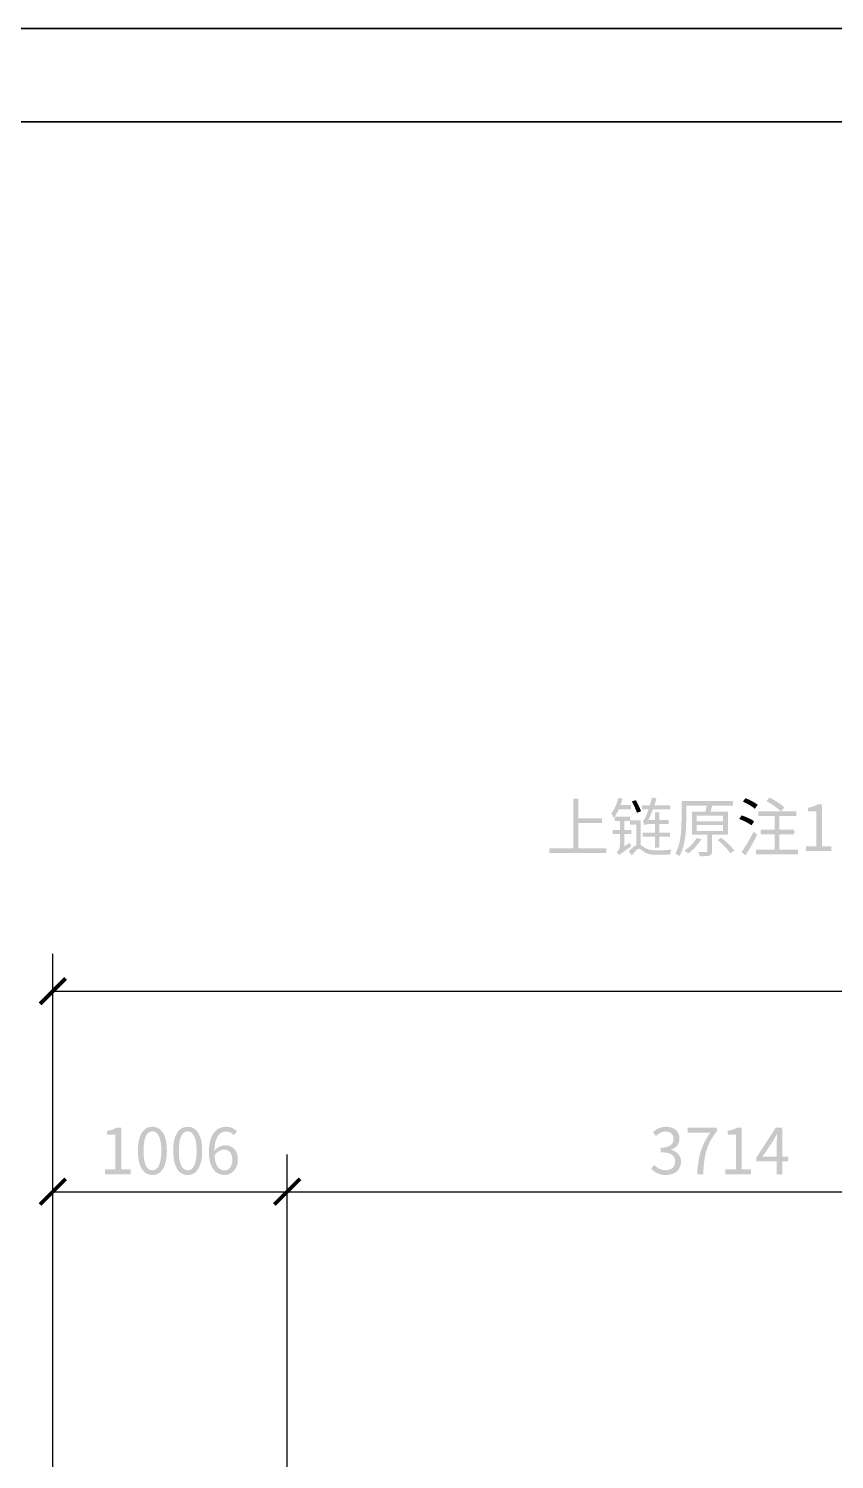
# Model space of a CAD drawing. Header units: millimetres. Extents: x -4600 to 229000, y -4300 to 19460.
# Drawn here: x -1110 to 2348, y 13322 to 19460 of the extents above; entities that cross this region are included whole.
import ezdxf

# ---------------------------------------------------------------- set-up
doc = ezdxf.new("R2010")
doc.units = ezdxf.units.MM
doc.header["$LTSCALE"] = 100
for name, color, linetype, lineweight in [('A-DIMS', 7, 'Continuous', 13), ('A-NOTE', 7, 'Continuous', 18), ('A-SHEET', 7, 'Continuous', 35)]:
    doc.layers.add(name, color=color, linetype=linetype, lineweight=lineweight)

# ---------------------------------------------------------------- blocks, each defined once
blk = doc.blocks.new('_ARCHTICK')
at = {"color": 0, "linetype": 'BYBLOCK', "const_width": 0.15}
blk.add_lwpolyline([(-0.5, -0.5), (0.5, 0.5)], dxfattribs=at)
blk = doc.blocks.new('*D1')
at = {"layer": 'A-DIMS'}
h = blk.add_hatch(color=256, dxfattribs=at)
edge = h.paths.add_edge_path()
edge.add_line((-781.9, 12745.1), (-672.2, 12745.1))
edge.add_line((-672.2, 12745.1), (-672.2, 12765.8))
edge.add_line((-672.2, 12765.8), (-712.3, 12765.8))
edge.add_line((-712.3, 12765.8), (-712.3, 12945.1))
edge.add_line((-712.3, 12945.1), (-731.4, 12945.1))
edge.add_spline(control_points=[(-731.4, 12945.1), (-742.3, 12938.8), (-755.1, 12934.2), (-772.8, 12930.9)], knot_values=[0, 0, 0, 0, 1, 1, 1, 1], degree=3, periodic=0)
edge.add_line((-772.8, 12930.9), (-772.8, 12915.1))
edge.add_line((-772.8, 12915.1), (-737.1, 12915.1))
edge.add_line((-737.1, 12915.1), (-737.1, 12765.8))
edge.add_line((-737.1, 12765.8), (-781.9, 12765.8))
edge.add_line((-781.9, 12765.8), (-781.9, 12745.1))
h = blk.add_hatch(color=256, dxfattribs=at)
edge = h.paths.add_edge_path()
edge.add_spline(control_points=[(-578.6, 12741.6), (-540.7, 12741.6), (-516.4, 12775.9), (-516.4, 12845.8), (-516.4, 12915.1), (-540.7, 12948.6), (-578.6, 12948.6), (-616.8, 12948.6), (-640.8, 12915.1), (-640.8, 12845.8), (-640.8, 12775.9), (-616.8, 12741.6), (-578.6, 12741.6)], knot_values=[0, 0, 0, 0, 1, 1, 1, 2, 2, 2, 3, 3, 3, 4, 4, 4, 4], degree=3, periodic=0)
edge = h.paths.add_edge_path(flags=0)
edge.add_spline(control_points=[(-578.6, 12761.7), (-601.2, 12761.7), (-616.8, 12787.1), (-616.8, 12845.8), (-616.8, 12904.2), (-601.2, 12929), (-578.6, 12929), (-555.9, 12929), (-540.4, 12904.2), (-540.4, 12845.8), (-540.4, 12787.1), (-555.9, 12761.7), (-578.6, 12761.7)], knot_values=[0, 0, 0, 0, 1, 1, 1, 2, 2, 2, 3, 3, 3, 4, 4, 4, 4], degree=3, periodic=0)
h = blk.add_hatch(color=256, dxfattribs=at)
edge = h.paths.add_edge_path()
edge.add_spline(control_points=[(-427.1, 12741.6), (-389.2, 12741.6), (-364.9, 12775.9), (-364.9, 12845.8), (-364.9, 12915.1), (-389.2, 12948.6), (-427.1, 12948.6), (-465.3, 12948.6), (-489.4, 12915.1), (-489.4, 12845.8), (-489.4, 12775.9), (-465.3, 12741.6), (-427.1, 12741.6)], knot_values=[0, 0, 0, 0, 1, 1, 1, 2, 2, 2, 3, 3, 3, 4, 4, 4, 4], degree=3, periodic=0)
edge = h.paths.add_edge_path(flags=0)
edge.add_spline(control_points=[(-427.1, 12761.7), (-449.8, 12761.7), (-465.3, 12787.1), (-465.3, 12845.8), (-465.3, 12904.2), (-449.8, 12929), (-427.1, 12929), (-404.5, 12929), (-388.9, 12904.2), (-388.9, 12845.8), (-388.9, 12787.1), (-404.5, 12761.7), (-427.1, 12761.7)], knot_values=[0, 0, 0, 0, 1, 1, 1, 2, 2, 2, 3, 3, 3, 4, 4, 4, 4], degree=3, periodic=0)
h = blk.add_hatch(color=256, dxfattribs=at)
edge = h.paths.add_edge_path()
edge.add_spline(control_points=[(-269.4, 12741.6), (-238.3, 12741.6), (-211.9, 12767.7), (-211.9, 12806.5), (-211.9, 12848.5), (-233.7, 12869.2), (-267.5, 12869.2), (-283.1, 12869.2), (-300.5, 12860.2), (-312.8, 12845.2)], knot_values=[0, 0, 0, 0, 1, 1, 1, 2, 2, 2, 3, 3, 3, 3], degree=3, periodic=0)
edge.add_spline(control_points=[(-312.8, 12845.2), (-311.7, 12907.2), (-289.1, 12928.2), (-261.3, 12928.2), (-249.2, 12928.2), (-237.2, 12922.2), (-229.6, 12912.9)], knot_values=[0, 0, 0, 0, 1, 1, 1, 2, 2, 2, 2], degree=3, periodic=0)
edge.add_line((-229.6, 12912.9), (-215.4, 12928.2))
edge.add_spline(control_points=[(-215.4, 12928.2), (-226.6, 12940.2), (-241.6, 12948.6), (-262.3, 12948.6), (-301.1, 12948.6), (-336.3, 12918.9), (-336.3, 12840.6), (-336.3, 12774.6), (-307.6, 12741.6), (-269.4, 12741.6)], knot_values=[0, 0, 0, 0, 1, 1, 1, 2, 2, 2, 3, 3, 3, 3], degree=3, periodic=0)
edge = h.paths.add_edge_path(flags=0)
edge.add_spline(control_points=[(-312.3, 12825.3), (-299.2, 12843.9), (-283.9, 12850.7), (-271.6, 12850.7), (-247.3, 12850.7), (-235.6, 12833.5), (-235.6, 12806.5), (-235.6, 12779.2), (-250.3, 12761.2), (-269.4, 12761.2), (-294.5, 12761.2), (-309.5, 12783.8), (-312.3, 12825.3)], knot_values=[0, 0, 0, 0, 1, 1, 1, 2, 2, 2, 3, 3, 3, 4, 4, 4, 4], degree=3, periodic=0)
for p, q in [((-1006, 9750), (-1006, 12830.1)), ((0, 9750), (0, 12830.1)), ((-1006, 12670.1), (0, 12670.1))]:
    blk.add_line(p, q)
at = {"layer": 'Defpoints'}
for p in [(-1006, 12670.1), (-1006, 9630), (0, 9630)]:
    blk.add_point(p, dxfattribs=at)
at = {"layer": 'A-DIMS', "xscale": 110, "yscale": 110, "rotation": 180}
blk.add_blockref('_ARCHTICK', (-1006, 12670.1), dxfattribs=at)
at = {"layer": 'A-DIMS', "xscale": 110, "yscale": 110}
blk.add_blockref('_ARCHTICK', (0, 12670.1), dxfattribs=at)
blk = doc.blocks.new('*D2')
at = {"layer": 'A-DIMS'}
h = blk.add_hatch(color=256, dxfattribs=at)
edge = h.paths.add_edge_path()
edge.add_spline(control_points=[(1625.9, 12741.6), (1661.6, 12741.6), (1690.3, 12762.8), (1690.3, 12798.6), (1690.3, 12826.1), (1671.5, 12843.6), (1648, 12849.3)], knot_values=[0, 0, 0, 0, 1, 1, 1, 2, 2, 2, 2], degree=3, periodic=0)
edge.add_line((1648, 12849.3), (1648, 12850.7))
edge.add_spline(control_points=[(1648, 12850.7), (1669.3, 12858.1), (1683.5, 12874.4), (1683.5, 12898.7), (1683.5, 12930.4), (1658.9, 12948.6), (1625.1, 12948.6), (1602.2, 12948.6), (1584.4, 12938.5), (1569.4, 12924.9)], knot_values=[0, 0, 0, 0, 1, 1, 1, 2, 2, 2, 3, 3, 3, 3], degree=3, periodic=0)
edge.add_line((1569.4, 12924.9), (1582.8, 12909.1))
edge.add_spline(control_points=[(1582.8, 12909.1), (1594.2, 12920.5), (1608.2, 12928.5), (1624.3, 12928.5), (1645.3, 12928.5), (1658.1, 12915.9), (1658.1, 12896.8), (1658.1, 12875.2), (1644.2, 12858.6), (1602.7, 12858.6)], knot_values=[0, 0, 0, 0, 1, 1, 1, 2, 2, 2, 3, 3, 3, 3], degree=3, periodic=0)
edge.add_line((1602.7, 12858.6), (1602.7, 12839.5))
edge.add_spline(control_points=[(1602.7, 12839.5), (1649.1, 12839.5), (1664.9, 12823.7), (1664.9, 12799.4), (1664.9, 12776.5), (1648.3, 12762.3), (1624.3, 12762.3), (1601.6, 12762.3), (1586.6, 12773.2), (1574.9, 12785.2)], knot_values=[0, 0, 0, 0, 1, 1, 1, 2, 2, 2, 3, 3, 3, 3], degree=3, periodic=0)
edge.add_line((1574.9, 12785.2), (1562, 12769.1))
edge.add_spline(control_points=[(1562, 12769.1), (1575.1, 12754.6), (1594.8, 12741.6), (1625.9, 12741.6)], knot_values=[0, 0, 0, 0, 1, 1, 1, 1], degree=3, periodic=0)
h = blk.add_hatch(color=256, dxfattribs=at)
edge = h.paths.add_edge_path()
edge.add_line((1759.6, 12745.1), (1785.5, 12745.1))
edge.add_spline(control_points=[(1785.5, 12745.1), (1788.8, 12823.4), (1797.2, 12870.1), (1844.2, 12930.1)], knot_values=[0, 0, 0, 0, 1, 1, 1, 1], degree=3, periodic=0)
edge.add_line((1844.2, 12930.1), (1844.2, 12945.1))
edge.add_line((1844.2, 12945.1), (1718.9, 12945.1))
edge.add_line((1718.9, 12945.1), (1718.9, 12923.8))
edge.add_line((1718.9, 12923.8), (1816.1, 12923.8))
edge.add_spline(control_points=[(1816.1, 12923.8), (1776.8, 12869.2), (1763.1, 12821), (1759.6, 12745.1)], knot_values=[0, 0, 0, 0, 1, 1, 1, 1], degree=3, periodic=0)
h = blk.add_hatch(color=256, dxfattribs=at)
edge = h.paths.add_edge_path()
edge.add_line((1881, 12745.1), (1990.7, 12745.1))
edge.add_line((1990.7, 12745.1), (1990.7, 12765.8))
edge.add_line((1990.7, 12765.8), (1950.6, 12765.8))
edge.add_line((1950.6, 12765.8), (1950.6, 12945.1))
edge.add_line((1950.6, 12945.1), (1931.5, 12945.1))
edge.add_spline(control_points=[(1931.5, 12945.1), (1920.6, 12938.8), (1907.8, 12934.2), (1890, 12930.9)], knot_values=[0, 0, 0, 0, 1, 1, 1, 1], degree=3, periodic=0)
edge.add_line((1890, 12930.9), (1890, 12915.1))
edge.add_line((1890, 12915.1), (1925.8, 12915.1))
edge.add_line((1925.8, 12915.1), (1925.8, 12765.8))
edge.add_line((1925.8, 12765.8), (1881, 12765.8))
edge.add_line((1881, 12765.8), (1881, 12745.1))
h = blk.add_hatch(color=256, dxfattribs=at)
h.paths.add_polyline_path([(2101.2, 12745.1), (2124.7, 12745.1), (2124.7, 12800.2), (2151.4, 12800.2), (2151.4, 12820.1), (2124.7, 12820.1), (2124.7, 12945.1), (2097.1, 12945.1), (2013.9, 12816.6), (2013.9, 12800.2), (2101.2, 12800.2), (2101.2, 12745.1)])
edge = h.paths.add_edge_path(flags=0)
edge.add_line((2101.2, 12820.1), (2039.8, 12820.1))
edge.add_line((2039.8, 12820.1), (2085.4, 12888.3))
edge.add_spline(control_points=[(2085.4, 12888.3), (2091.1, 12898.2), (2096.6, 12908.3), (2101.5, 12917.8)], knot_values=[0, 0, 0, 0, 1, 1, 1, 1], degree=3, periodic=0)
edge.add_line((2101.5, 12917.8), (2102.6, 12917.8))
edge.add_spline(control_points=[(2102.6, 12917.8), (2102, 12907.7), (2101.2, 12891.3), (2101.2, 12881.5)], knot_values=[0, 0, 0, 0, 1, 1, 1, 1], degree=3, periodic=0)
edge.add_line((2101.2, 12881.5), (2101.2, 12820.1))
for p, q in [((0, 9750), (0, 12830.1)), ((3714, 9750), (3714, 12830.1)), ((0, 12670.1), (3714, 12670.1))]:
    blk.add_line(p, q)
at = {"layer": 'Defpoints'}
for p in [(0, 12670.1), (0, 9630), (3714, 9630)]:
    blk.add_point(p, dxfattribs=at)
at = {"layer": 'A-DIMS', "xscale": 110, "yscale": 110, "rotation": 180}
blk.add_blockref('_ARCHTICK', (0, 12670.1), dxfattribs=at)
at = {"layer": 'A-DIMS', "xscale": 110, "yscale": 110}
blk.add_blockref('_ARCHTICK', (3714, 12670.1), dxfattribs=at)
blk = doc.blocks.new('*D10')
for p, q in [((-1006, 11550), (-1006, 13690.4)), ((-1006, 13530.4), (14020, 13530.4))]:
    blk.add_line(p, q)
at = {"layer": 'Defpoints'}
blk.add_point((-1006, 13530.4), dxfattribs=at)
at = {"layer": 'A-DIMS', "xscale": 110, "yscale": 110, "rotation": 180}
blk.add_blockref('_ARCHTICK', (-1006, 13530.4), dxfattribs=at)
blk = doc.blocks.new('SOURCE_DIMENSIONS')
at = {"layer": 'A-NOTE'}
blk.add_hatch(color=256, dxfattribs=at).paths.add_polyline_path([(1227.3, 14356.5), (1227.3, 14143.1), (1124.7, 14143.1), (1124.7, 14122.6), (1370, 14122.6), (1370, 14143.1), (1248.9, 14143.1), (1248.9, 14251.7), (1351.2, 14251.7), (1351.2, 14272.2), (1248.9, 14272.2), (1248.9, 14356.5), (1227.3, 14356.5)])
h = blk.add_hatch(color=256, dxfattribs=at)
edge = h.paths.add_edge_path()
edge.add_spline(control_points=[(1421.3, 14360), (1415, 14334.4), (1404.4, 14309), (1391, 14292.1)], knot_values=[0, 0, 0, 0, 1, 1, 1, 1], degree=3, periodic=0)
edge.add_spline(control_points=[(1391, 14292.1), (1394.6, 14287.7), (1400, 14278.2), (1401.4, 14273.8)], knot_values=[0, 0, 0, 0, 1, 1, 1, 1], degree=3, periodic=0)
edge.add_spline(control_points=[(1401.4, 14273.8), (1409.6, 14284.2), (1417, 14297), (1423.2, 14311.2)], knot_values=[0, 0, 0, 0, 1, 1, 1, 1], degree=3, periodic=0)
edge.add_line((1423.2, 14311.2), (1475.6, 14311.2))
edge.add_line((1475.6, 14311.2), (1475.6, 14329.5))
edge.add_line((1475.6, 14329.5), (1430.6, 14329.5))
edge.add_spline(control_points=[(1430.6, 14329.5), (1433.9, 14337.9), (1436.6, 14346.7), (1438.8, 14355.4)], knot_values=[0, 0, 0, 0, 1, 1, 1, 1], degree=3, periodic=0)
edge.add_line((1438.8, 14355.4), (1421.3, 14360))
h = blk.add_hatch(color=256, dxfattribs=at)
edge = h.paths.add_edge_path()
edge.add_line((1516.8, 14263.4), (1471.8, 14263.4))
edge.add_line((1471.8, 14263.4), (1471.8, 14244.6))
edge.add_line((1471.8, 14244.6), (1498, 14244.6))
edge.add_line((1498, 14244.6), (1498, 14156.7))
edge.add_spline(control_points=[(1498, 14156.7), (1487.9, 14152.1), (1476.7, 14142.3), (1465.8, 14130.8)], knot_values=[0, 0, 0, 0, 1, 1, 1, 1], degree=3, periodic=0)
edge.add_line((1465.8, 14130.8), (1479.2, 14112))
edge.add_spline(control_points=[(1479.2, 14112), (1489.8, 14127), (1501.5, 14141.5), (1509.2, 14141.5), (1514.6, 14141.5), (1522, 14134.4), (1531.3, 14128.1)], knot_values=[0, 0, 0, 0, 1, 1, 1, 2, 2, 2, 2], degree=3, periodic=0)
edge.add_spline(control_points=[(1531.3, 14128.1), (1545.7, 14118.8), (1562.4, 14115.3), (1585.3, 14115.3), (1601.7, 14115.3), (1629.5, 14116.1), (1644, 14116.9)], knot_values=[0, 0, 0, 0, 1, 1, 1, 2, 2, 2, 2], degree=3, periodic=0)
edge.add_spline(control_points=[(1644, 14116.9), (1644.2, 14122.6), (1646.7, 14132.5), (1648.9, 14137.9)], knot_values=[0, 0, 0, 0, 1, 1, 1, 1], degree=3, periodic=0)
edge.add_spline(control_points=[(1648.9, 14137.9), (1630.9, 14135.7), (1602.8, 14134.6), (1585.6, 14134.6), (1564.3, 14134.6), (1548.2, 14137.1), (1534.8, 14145.8), (1527.2, 14150.7), (1521.7, 14155.1), (1516.8, 14157.6)], knot_values=[0, 0, 0, 0, 1, 1, 1, 2, 2, 2, 3, 3, 3, 3], degree=3, periodic=0)
edge.add_line((1516.8, 14157.6), (1516.8, 14263.4))
edge = h.paths.add_edge_path(flags=0)
edge.add_line((1525.5, 14210.8), (1525.5, 14192.8))
edge.add_line((1525.5, 14192.8), (1578.5, 14192.8))
edge.add_line((1578.5, 14192.8), (1578.5, 14145.8))
edge.add_line((1578.5, 14145.8), (1596.8, 14145.8))
edge.add_line((1596.8, 14145.8), (1596.8, 14192.8))
edge.add_line((1596.8, 14192.8), (1642.9, 14192.8))
edge.add_line((1642.9, 14192.8), (1642.9, 14210.8))
edge.add_line((1642.9, 14210.8), (1596.8, 14210.8))
edge.add_line((1596.8, 14210.8), (1596.8, 14247.1))
edge.add_line((1596.8, 14247.1), (1636.9, 14247.1))
edge.add_line((1636.9, 14247.1), (1637.1, 14264.5))
edge.add_line((1637.1, 14264.5), (1596.8, 14264.5))
edge.add_line((1596.8, 14264.5), (1596.8, 14297.3))
edge.add_line((1596.8, 14297.3), (1578.5, 14297.3))
edge.add_line((1578.5, 14297.3), (1578.5, 14264.5))
edge.add_line((1578.5, 14264.5), (1549.8, 14264.5))
edge.add_spline(control_points=[(1549.8, 14264.5), (1556.7, 14278.2), (1563.5, 14293.7), (1569.7, 14310.4)], knot_values=[0, 0, 0, 0, 1, 1, 1, 1], degree=3, periodic=0)
edge.add_line((1569.7, 14310.4), (1644.2, 14310.4))
edge.add_line((1644.2, 14310.4), (1644.2, 14328.1))
edge.add_line((1644.2, 14328.1), (1576, 14328.1))
edge.add_spline(control_points=[(1576, 14328.1), (1579.3, 14337.9), (1582.3, 14347.7), (1585, 14357.3)], knot_values=[0, 0, 0, 0, 1, 1, 1, 1], degree=3, periodic=0)
edge.add_line((1585, 14357.3), (1565.4, 14361.4))
edge.add_spline(control_points=[(1565.4, 14361.4), (1563.2, 14350.2), (1560.2, 14338.7), (1556.9, 14328.1)], knot_values=[0, 0, 0, 0, 1, 1, 1, 1], degree=3, periodic=0)
edge.add_line((1556.9, 14328.1), (1523.1, 14328.1))
edge.add_line((1523.1, 14328.1), (1523.1, 14310.4))
edge.add_line((1523.1, 14310.4), (1550.9, 14310.4))
edge.add_spline(control_points=[(1550.9, 14310.4), (1546, 14295.6), (1541.1, 14283.9), (1538.9, 14279)], knot_values=[0, 0, 0, 0, 1, 1, 1, 1], degree=3, periodic=0)
edge.add_spline(control_points=[(1538.9, 14279), (1534.3, 14269.2), (1530.5, 14262.1), (1526.1, 14261)], knot_values=[0, 0, 0, 0, 1, 1, 1, 1], degree=3, periodic=0)
edge.add_spline(control_points=[(1526.1, 14261), (1528.3, 14256.1), (1531.3, 14247.1), (1532.1, 14243.2)], knot_values=[0, 0, 0, 0, 1, 1, 1, 1], degree=3, periodic=0)
edge.add_spline(control_points=[(1532.1, 14243.2), (1534.6, 14245.4), (1543, 14247.1), (1553.4, 14247.1)], knot_values=[0, 0, 0, 0, 1, 1, 1, 1], degree=3, periodic=0)
edge.add_line((1553.4, 14247.1), (1578.5, 14247.1))
edge.add_line((1578.5, 14247.1), (1578.5, 14210.8))
edge.add_line((1578.5, 14210.8), (1525.5, 14210.8))
h = blk.add_hatch(color=256, dxfattribs=at)
edge = h.paths.add_edge_path()
edge.add_spline(control_points=[(1479.4, 14344.2), (1487.6, 14329.2), (1496.9, 14308.7), (1500.7, 14295.6)], knot_values=[0, 0, 0, 0, 1, 1, 1, 1], degree=3, periodic=0)
edge.add_line((1500.7, 14295.6), (1518.5, 14302.2))
edge.add_spline(control_points=[(1518.5, 14302.2), (1514.4, 14315.3), (1504.8, 14334.9), (1496.1, 14349.9)], knot_values=[0, 0, 0, 0, 1, 1, 1, 1], degree=3, periodic=0)
edge.add_line((1496.1, 14349.9), (1479.4, 14344.2))
h = blk.add_hatch(color=256, dxfattribs=at)
edge = h.paths.add_edge_path()
edge.add_line((1737, 14300), (1737, 14201.5))
edge.add_line((1737, 14201.5), (1803.6, 14201.5))
edge.add_line((1803.6, 14201.5), (1803.6, 14131.9))
edge.add_spline(control_points=[(1803.6, 14131.9), (1803.6, 14128.6), (1802.5, 14127.6), (1798.4, 14127.3)], knot_values=[0, 0, 0, 0, 1, 1, 1, 1], degree=3, periodic=0)
edge.add_spline(control_points=[(1798.4, 14127.3), (1794.3, 14127.3), (1780.1, 14127.3), (1764, 14127.6)], knot_values=[0, 0, 0, 0, 1, 1, 1, 1], degree=3, periodic=0)
edge.add_spline(control_points=[(1764, 14127.6), (1766.7, 14122.4), (1769.5, 14114.7), (1770.3, 14109.5)], knot_values=[0, 0, 0, 0, 1, 1, 1, 1], degree=3, periodic=0)
edge.add_spline(control_points=[(1770.3, 14109.5), (1791.6, 14109.5), (1804.9, 14109.5), (1813.1, 14112.5), (1821.3, 14115.5), (1823.5, 14121), (1823.5, 14131.6)], knot_values=[0, 0, 0, 0, 1, 1, 1, 2, 2, 2, 2], degree=3, periodic=0)
edge.add_line((1823.5, 14131.6), (1823.5, 14201.5))
edge.add_line((1823.5, 14201.5), (1891.4, 14201.5))
edge.add_line((1891.4, 14201.5), (1891.4, 14300))
edge.add_line((1891.4, 14300), (1816.4, 14300))
edge.add_spline(control_points=[(1816.4, 14300), (1819.1, 14308.2), (1822.1, 14317.5), (1824.9, 14326.5)], knot_values=[0, 0, 0, 0, 1, 1, 1, 1], degree=3, periodic=0)
edge.add_line((1824.9, 14326.5), (1913.8, 14326.5))
edge.add_line((1913.8, 14326.5), (1913.8, 14345.6))
edge.add_line((1913.8, 14345.6), (1692.3, 14345.6))
edge.add_line((1692.3, 14345.6), (1692.3, 14266.4))
edge.add_spline(control_points=[(1692.3, 14266.4), (1692.3, 14223.6), (1690.1, 14163.3), (1666.1, 14120.5)], knot_values=[0, 0, 0, 0, 1, 1, 1, 1], degree=3, periodic=0)
edge.add_spline(control_points=[(1666.1, 14120.5), (1671, 14118.5), (1680, 14113.4), (1683.8, 14110.1)], knot_values=[0, 0, 0, 0, 1, 1, 1, 1], degree=3, periodic=0)
edge.add_spline(control_points=[(1683.8, 14110.1), (1708.9, 14154.8), (1712.4, 14221.1), (1712.4, 14266.4)], knot_values=[0, 0, 0, 0, 1, 1, 1, 1], degree=3, periodic=0)
edge.add_line((1712.4, 14266.4), (1712.4, 14326.5))
edge.add_line((1712.4, 14326.5), (1800.9, 14326.5))
edge.add_spline(control_points=[(1800.9, 14326.5), (1799.2, 14318.5), (1797, 14308.5), (1794.6, 14300)], knot_values=[0, 0, 0, 0, 1, 1, 1, 1], degree=3, periodic=0)
edge.add_line((1794.6, 14300), (1737, 14300))
edge = h.paths.add_edge_path(flags=0)
edge.add_spline(control_points=[(1757.7, 14187.6), (1745.2, 14167.1), (1725, 14146.4), (1704.5, 14133.3)], knot_values=[0, 0, 0, 0, 1, 1, 1, 1], degree=3, periodic=0)
edge.add_spline(control_points=[(1704.5, 14133.3), (1709.4, 14130.3), (1717.6, 14124.6), (1721.5, 14121.3)], knot_values=[0, 0, 0, 0, 1, 1, 1, 1], degree=3, periodic=0)
edge.add_spline(control_points=[(1721.5, 14121.3), (1741.4, 14136), (1762.9, 14158.9), (1777.4, 14181.9)], knot_values=[0, 0, 0, 0, 1, 1, 1, 1], degree=3, periodic=0)
edge.add_line((1777.4, 14181.9), (1757.7, 14187.6))
edge = h.paths.add_edge_path(flags=0)
edge.add_spline(control_points=[(1847.2, 14178.6), (1867.7, 14162.2), (1891.4, 14138.5), (1901.8, 14122.4)], knot_values=[0, 0, 0, 0, 1, 1, 1, 1], degree=3, periodic=0)
edge.add_line((1901.8, 14122.4), (1918.7, 14133.6))
edge.add_spline(control_points=[(1918.7, 14133.6), (1907.5, 14149.9), (1883.5, 14172.6), (1862.8, 14188.4)], knot_values=[0, 0, 0, 0, 1, 1, 1, 1], degree=3, periodic=0)
edge.add_line((1862.8, 14188.4), (1847.2, 14178.6))
h.paths.add_polyline_path([(1757.2, 14243.2), (1870.7, 14243.2), (1870.7, 14217.9), (1757.2, 14217.9), (1757.2, 14243.2)], flags=0)
h.paths.add_polyline_path([(1757.2, 14283.6), (1870.7, 14283.6), (1870.7, 14258.8), (1757.2, 14258.8), (1757.2, 14283.6)], flags=0)
h = blk.add_hatch(color=256, dxfattribs=at)
edge = h.paths.add_edge_path()
edge.add_spline(control_points=[(1955.6, 14343.4), (1974.1, 14335.7), (1996.2, 14322.6), (2007.1, 14312.8)], knot_values=[0, 0, 0, 0, 1, 1, 1, 1], degree=3, periodic=0)
edge.add_line((2007.1, 14312.8), (2019.1, 14329.7))
edge.add_spline(control_points=[(2019.1, 14329.7), (2007.7, 14339.6), (1985, 14351.6), (1966.7, 14358.4)], knot_values=[0, 0, 0, 0, 1, 1, 1, 1], degree=3, periodic=0)
edge.add_line((1966.7, 14358.4), (1955.6, 14343.4))
h = blk.add_hatch(color=256, dxfattribs=at)
edge = h.paths.add_edge_path()
edge.add_line((2021.6, 14301.6), (2021.6, 14282))
edge.add_line((2021.6, 14282), (2091.4, 14282))
edge.add_line((2091.4, 14282), (2091.4, 14223.6))
edge.add_line((2091.4, 14223.6), (2031.7, 14223.6))
edge.add_line((2031.7, 14223.6), (2031.7, 14203.7))
edge.add_line((2031.7, 14203.7), (2091.4, 14203.7))
edge.add_line((2091.4, 14203.7), (2091.4, 14137.4))
edge.add_line((2091.4, 14137.4), (2012.3, 14137.4))
edge.add_line((2012.3, 14137.4), (2012.3, 14118))
edge.add_line((2012.3, 14118), (2191.8, 14118))
edge.add_line((2191.8, 14118), (2191.8, 14137.4))
edge.add_line((2191.8, 14137.4), (2112.4, 14137.4))
edge.add_line((2112.4, 14137.4), (2112.4, 14203.7))
edge.add_line((2112.4, 14203.7), (2176, 14203.7))
edge.add_line((2176, 14203.7), (2176, 14223.6))
edge.add_line((2176, 14223.6), (2112.4, 14223.6))
edge.add_line((2112.4, 14223.6), (2112.4, 14282))
edge.add_line((2112.4, 14282), (2185.8, 14282))
edge.add_line((2185.8, 14282), (2185.8, 14301.6))
edge.add_line((2185.8, 14301.6), (2119.5, 14301.6))
edge.add_line((2119.5, 14301.6), (2133.5, 14318.5))
edge.add_spline(control_points=[(2133.5, 14318.5), (2120.1, 14331.9), (2092.3, 14349.9), (2069.6, 14361.1)], knot_values=[0, 0, 0, 0, 1, 1, 1, 1], degree=3, periodic=0)
edge.add_line((2069.6, 14361.1), (2056.5, 14345.8))
edge.add_spline(control_points=[(2056.5, 14345.8), (2078.9, 14334.1), (2105.4, 14315.5), (2118.5, 14301.6)], knot_values=[0, 0, 0, 0, 1, 1, 1, 1], degree=3, periodic=0)
edge.add_line((2118.5, 14301.6), (2021.6, 14301.6))
h = blk.add_hatch(color=256, dxfattribs=at)
edge = h.paths.add_edge_path()
edge.add_line((2226.2, 14131.4), (2335.9, 14131.4))
edge.add_line((2335.9, 14131.4), (2335.9, 14152.1))
edge.add_line((2335.9, 14152.1), (2295.8, 14152.1))
edge.add_line((2295.8, 14152.1), (2295.8, 14331.4))
edge.add_line((2295.8, 14331.4), (2276.7, 14331.4))
edge.add_spline(control_points=[(2276.7, 14331.4), (2265.8, 14325.1), (2253, 14320.5), (2235.2, 14317.2)], knot_values=[0, 0, 0, 0, 1, 1, 1, 1], degree=3, periodic=0)
edge.add_line((2235.2, 14317.2), (2235.2, 14301.4))
edge.add_line((2235.2, 14301.4), (2271, 14301.4))
edge.add_line((2271, 14301.4), (2271, 14152.1))
edge.add_line((2271, 14152.1), (2226.2, 14152.1))
edge.add_line((2226.2, 14152.1), (2226.2, 14131.4))
h = blk.add_hatch(color=256, dxfattribs=at)
edge = h.paths.add_edge_path()
edge.add_line((1396.8, 14222), (1396.8, 14204))
edge.add_line((1396.8, 14204), (1427.6, 14204))
edge.add_line((1427.6, 14204), (1427.6, 14153.2))
edge.add_spline(control_points=[(1427.6, 14153.2), (1427.6, 14140.1), (1418.9, 14130.8), (1413.9, 14127)], knot_values=[0, 0, 0, 0, 1, 1, 1, 1], degree=3, periodic=0)
edge.add_spline(control_points=[(1413.9, 14127), (1417.5, 14123.7), (1423, 14116.9), (1424.9, 14112.8)], knot_values=[0, 0, 0, 0, 1, 1, 1, 1], degree=3, periodic=0)
edge.add_spline(control_points=[(1424.9, 14112.8), (1428.7, 14117.7), (1435.2, 14122.9), (1476.4, 14151.3)], knot_values=[0, 0, 0, 0, 1, 1, 1, 1], degree=3, periodic=0)
edge.add_spline(control_points=[(1476.4, 14151.3), (1474.5, 14155.1), (1471.8, 14162.2), (1470.4, 14167.1)], knot_values=[0, 0, 0, 0, 1, 1, 1, 1], degree=3, periodic=0)
edge.add_line((1470.4, 14167.1), (1446.4, 14151.3))
edge.add_line((1446.4, 14151.3), (1446.4, 14204))
edge.add_line((1446.4, 14204), (1476.7, 14204))
edge.add_line((1476.7, 14204), (1476.7, 14222))
edge.add_line((1476.7, 14222), (1446.4, 14222))
edge.add_line((1446.4, 14222), (1446.4, 14260.4))
edge.add_line((1446.4, 14260.4), (1470.7, 14260.4))
edge.add_line((1470.7, 14260.4), (1470.7, 14278.4))
edge.add_line((1470.7, 14278.4), (1406, 14278.4))
edge.add_line((1406, 14278.4), (1406, 14260.4))
edge.add_line((1406, 14260.4), (1427.6, 14260.4))
edge.add_line((1427.6, 14260.4), (1427.6, 14222))
edge.add_line((1427.6, 14222), (1396.8, 14222))
h = blk.add_hatch(color=256, dxfattribs=at)
edge = h.paths.add_edge_path()
edge.add_spline(control_points=[(1939.7, 14268.9), (1958.6, 14262.3), (1981.5, 14250.6), (1992.9, 14241.6)], knot_values=[0, 0, 0, 0, 1, 1, 1, 1], degree=3, periodic=0)
edge.add_line((1992.9, 14241.6), (2004.1, 14259.1))
edge.add_spline(control_points=[(2004.1, 14259.1), (1992.4, 14267.8), (1968.7, 14278.7), (1950.4, 14284.7)], knot_values=[0, 0, 0, 0, 1, 1, 1, 1], degree=3, periodic=0)
edge.add_line((1950.4, 14284.7), (1939.7, 14268.9))
h = blk.add_hatch(color=256, dxfattribs=at)
edge = h.paths.add_edge_path()
edge.add_line((1950.1, 14127), (1967.3, 14113.1))
edge.add_spline(control_points=[(1967.3, 14113.1), (1983.4, 14138.5), (2002.5, 14172.6), (2017, 14201.5)], knot_values=[0, 0, 0, 0, 1, 1, 1, 1], degree=3, periodic=0)
edge.add_line((2017, 14201.5), (2001.9, 14214.9))
edge.add_spline(control_points=[(2001.9, 14214.9), (1986.1, 14184), (1964.6, 14148), (1950.1, 14127)], knot_values=[0, 0, 0, 0, 1, 1, 1, 1], degree=3, periodic=0)
for name in ['*D10', '*D1', '*D2']:
    blk.add_blockref(name, (0, 0))
blk = doc.blocks.new('A01_SHEET')
at = {"layer": 'A-SHEET'}
for points in [[(-4600, -4300), (29000, -4300), (29000, 19460), (-4600, 19460)], [(-4200, -3900), (28600, -3900), (28600, 19060), (-4200, 19060)]]:
    blk.add_lwpolyline(points, close=True, dxfattribs=at)
blk.add_blockref('SOURCE_DIMENSIONS', (0, 1800))

msp = doc.modelspace()

# ---------------------------------------------------------------- block references
msp.add_blockref('A01_SHEET', (0, 0))

doc.saveas('drawing.dxf')
